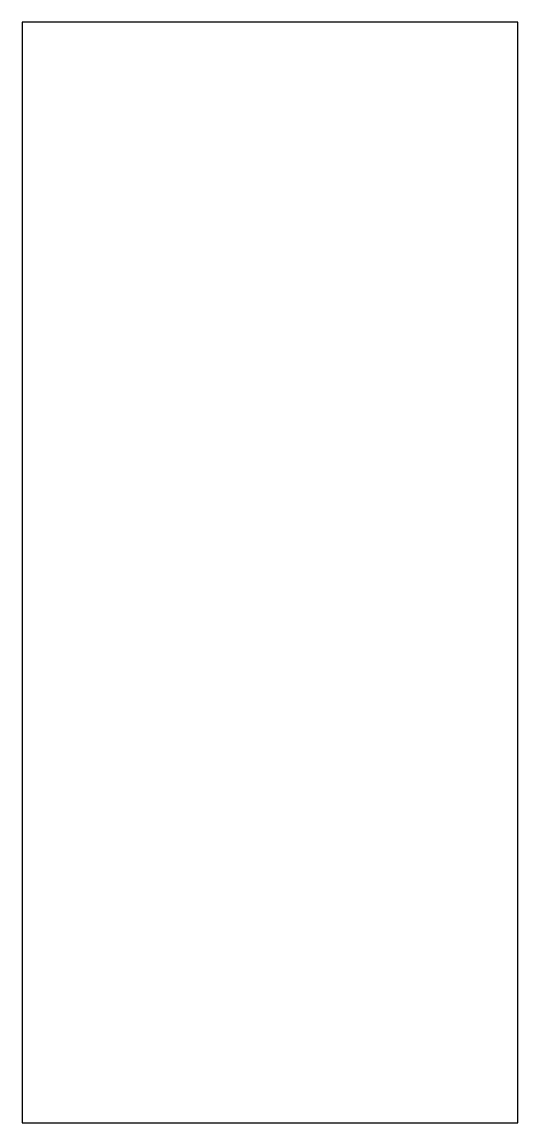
# Model space of a CAD drawing. Header units: metres. Extents: x 0 to 0.41, y -0.91 to 0.
import ezdxf

# ---------------------------------------------------------------- set-up
doc = ezdxf.new("R2010")
doc.units = ezdxf.units.M
doc.layers.get('0').update_dxf_attribs({"linetype": 'CONTINUOUS'})

msp = doc.modelspace()

# ---------------------------------------------------------------- linework, layer by layer
msp.add_lwpolyline([(0.41, 0), (0, 0), (0, -0.91), (0.41, -0.91)], close=True)

doc.saveas('drawing.dxf')
